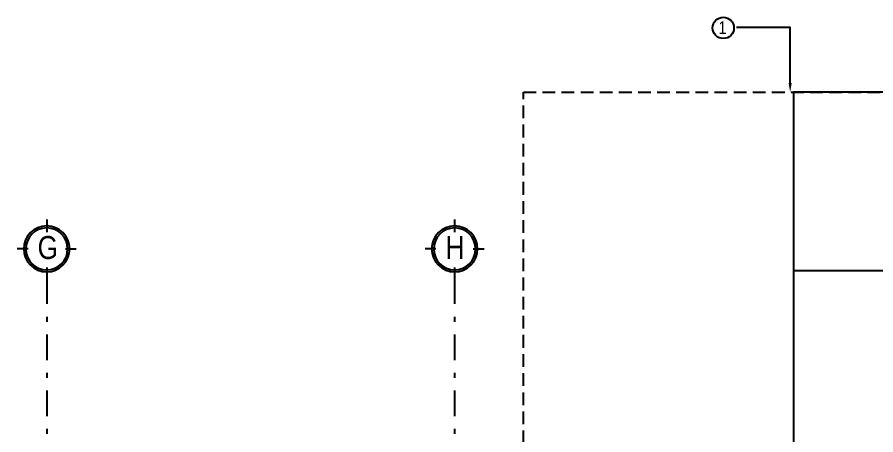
# Model space of a CAD drawing. Extents: x -133 to 84, y -2 to 88.
# Drawn here: x 47.42 to 64.26, y 12.88 to 21.07 of the extents above; entities that cross this region are included whole.
import ezdxf

# ---------------------------------------------------------------- set-up
doc = ezdxf.new("R2010")
doc.units = 0
doc.header["$MEASUREMENT"] = 0
for name, pattern in [('HIDDEN', [0.375, 0.25, -0.125]), ('RHCG02-4502(DOS ARA)AR-FA-001-08$0$CENTER', [2, 1.25, -0.25, 0.25, -0.25]), ('RHCG02-4502(DOS ARA)AR-FA-001-08$0$DASHDOT', [1, 0.5, -0.25, 0, -0.25])]:
    doc.linetypes.add(name, pattern=pattern)
for name, color, linetype in [('Notas', 1, 'Continuous'), ('RHCG02-4502(DOS ARA)AR-FA-001-08$0$arq-ejes-circulo', 1, 'Continuous'), ('RHCG02-4502(DOS ARA)AR-FA-001-08$0$arq-ejes-principales', 1, 'RHCG02-4502(DOS ARA)AR-FA-001-08$0$DASHDOT'), ('RHCG02-4502(DOS ARA)AR-FA-001-08$0$arq-text-ejes', 2, 'Continuous')]:
    doc.layers.add(name, color=color, linetype=linetype)
doc.styles.add('dape 2', font='ARIALN.TTF')
doc.styles.add('RHCG02-4502(DOS ARA)AR-FA-001-08$0$dape 2', font='ARIALN.TTF', dxfattribs={"height": 0.15})

# ---------------------------------------------------------------- blocks, each defined once
blk = doc.blocks.new('*U18')
at = {"linetype": 'Continuous'}
h = blk.add_hatch(color=251, dxfattribs=at)
h.paths.add_polyline_path([(0.1643, 0.326), (0.1803, 0.326, -0.414214), (0, 0.1457), (0, 0.1617, 0.414214)])
h.paths.add_polyline_path([(-0.1643, 0.326), (-0.1803, 0.326, -0.414214), (0, 0.5063), (0, 0.4903, 0.414214)])
for p, q in [((0, 0.5577), (0, 0.4724)), ((0, 0.5432), (0, 0.4579)), ((-0.1464, 0.326), (-0.2317, 0.326)), ((0.1464, 0.326), (0.2317, 0.326)), ((0, 0.1796), (0, 0.0943))]:
    blk.add_line(p, q, dxfattribs=at)
at = {"linetype": 'RHCG02-4502(DOS ARA)AR-FA-001-08$0$CENTER', "ltscale": 0.7}
blk.add_line((0, 0.1457), (0, 0.1457), dxfattribs=at)
at = {"linetype": 'Continuous'}
for radius in [0.1803, 0.1643]:
    blk.add_circle((0, 0.326), radius, dxfattribs=at)
blk = doc.blocks.new('RHCG02-4502(DOS ARA)AR-FA-001-08$0$A$C4A154E2A')
at = {"color": 250}
for p, q in [((6.368, 6.717), (6.367, -1.975)), ((8.969, 6.717), (6.368, 6.717)), ((8.969, 6.717), (8.969, -1.975)), ((8.969, 3.216), (6.367, 3.216)), ((8.969, -1.084), (6.367, -1.084)), ((11.784, -1.975), (1.072, -1.975)), ((1.999, -1.975), (1.999, -5.384)), ((3.349, -1.975), (3.349, -5.384)), ((3.499, -1.975), (3.499, -5.384)), ((4.849, -1.975), (4.849, -5.384)), ((4.999, -1.975), (4.999, -5.384)), ((6.182, -1.975), (6.182, -5.384)), ((7.776, -1.975), (7.776, -5.384)), ((7.927, -1.975), (7.927, -5.384)), ((9.446, -1.975), (9.446, -5.384)), ((9.446, -2.899), (1.999, -2.899)), ((9.446, -2.924), (1.999, -2.924)), ((1.999, -2.924), (3.349, -5.384)), ((4.849, -2.924), (3.499, -5.384)), ((4.999, -2.924), (6.182, -5.384)), ((7.776, -2.924), (6.182, -5.384)), ((9.446, -3.719), (1.999, -3.719)), ((9.446, -3.744), (1.999, -3.744)), ((9.446, -4.539), (1.999, -4.539)), ((9.446, -4.564), (1.999, -4.564)), ((11.784, -5.384), (1.072, -5.384)), ((9.446, -5.359), (1.999, -5.359)), ((6.367, -5.384), (6.367, -9.684)), ((8.969, -5.384), (8.969, -9.684)), ((11.709, -9.684), (1.056, -9.684))]:
    blk.add_line(p, q, dxfattribs=at)
blk.add_lwpolyline([(1.072, -1.975), (1.072, -9.684)], dxfattribs=at)

msp = doc.modelspace()

# ---------------------------------------------------------------- linework, layer by layer
at = {"layer": 'Notas', "color": 5, "linetype": 'HIDDEN'}
for p, q in [((57.347, 19.6), (67.813, 19.6)), ((57.347, 1.466), (57.347, 19.6))]:
    msp.add_line(p, q, dxfattribs=at)
at = {"layer": 'Notas', "color": 8}
msp.add_lwpolyline([(62.58, 19.78), (62.58, 20.869), (61.526, 20.869)], dxfattribs=at)
at = {"layer": 'Notas', "color": 1}
msp.add_circle((61.268, 20.863), 0.209, dxfattribs=at)
at = {"layer": 'Notas', "color": 8}
msp.add_solid([(62.61, 19.78), (62.58, 19.6), (62.55, 19.78)], dxfattribs=at)
at = {"layer": 'RHCG02-4502(DOS ARA)AR-FA-001-08$0$arq-ejes-principales'}
for p, q in [((48, 15.95), (48, 12.883)), ((56, 15.95), (56, 12.883))]:
    msp.add_line(p, q, dxfattribs=at)

# ---------------------------------------------------------------- block references
msp.add_blockref('RHCG02-4502(DOS ARA)AR-FA-001-08$0$A$C4A154E2A', (56.275, 12.883))
at = {"layer": 'RHCG02-4502(DOS ARA)AR-FA-001-08$0$arq-ejes-circulo', "xscale": -2.5, "yscale": 2.5, "zscale": 2.5}
for p in [(48, 15.714), (56, 15.714)]:
    msp.add_blockref('*U18', p, dxfattribs=at)

# ---------------------------------------------------------------- texts
at = {"layer": 'Notas', "color": 2, "style": 'dape 2'}
msp.add_text('1', height=0.25, dxfattribs=at).set_placement((61.173, 20.744))
at = {"layer": 'RHCG02-4502(DOS ARA)AR-FA-001-08$0$arq-text-ejes', "char_height": 0.45, "width": 0.35301, "attachment_point": 1, "style": 'RHCG02-4502(DOS ARA)AR-FA-001-08$0$dape 2'}
for s, insert in [('G', (47.821, 16.781)), ('H', (55.821, 16.781))]:
    msp.add_mtext(s, dxfattribs=dict(at, insert=insert))

doc.saveas('drawing.dxf')
